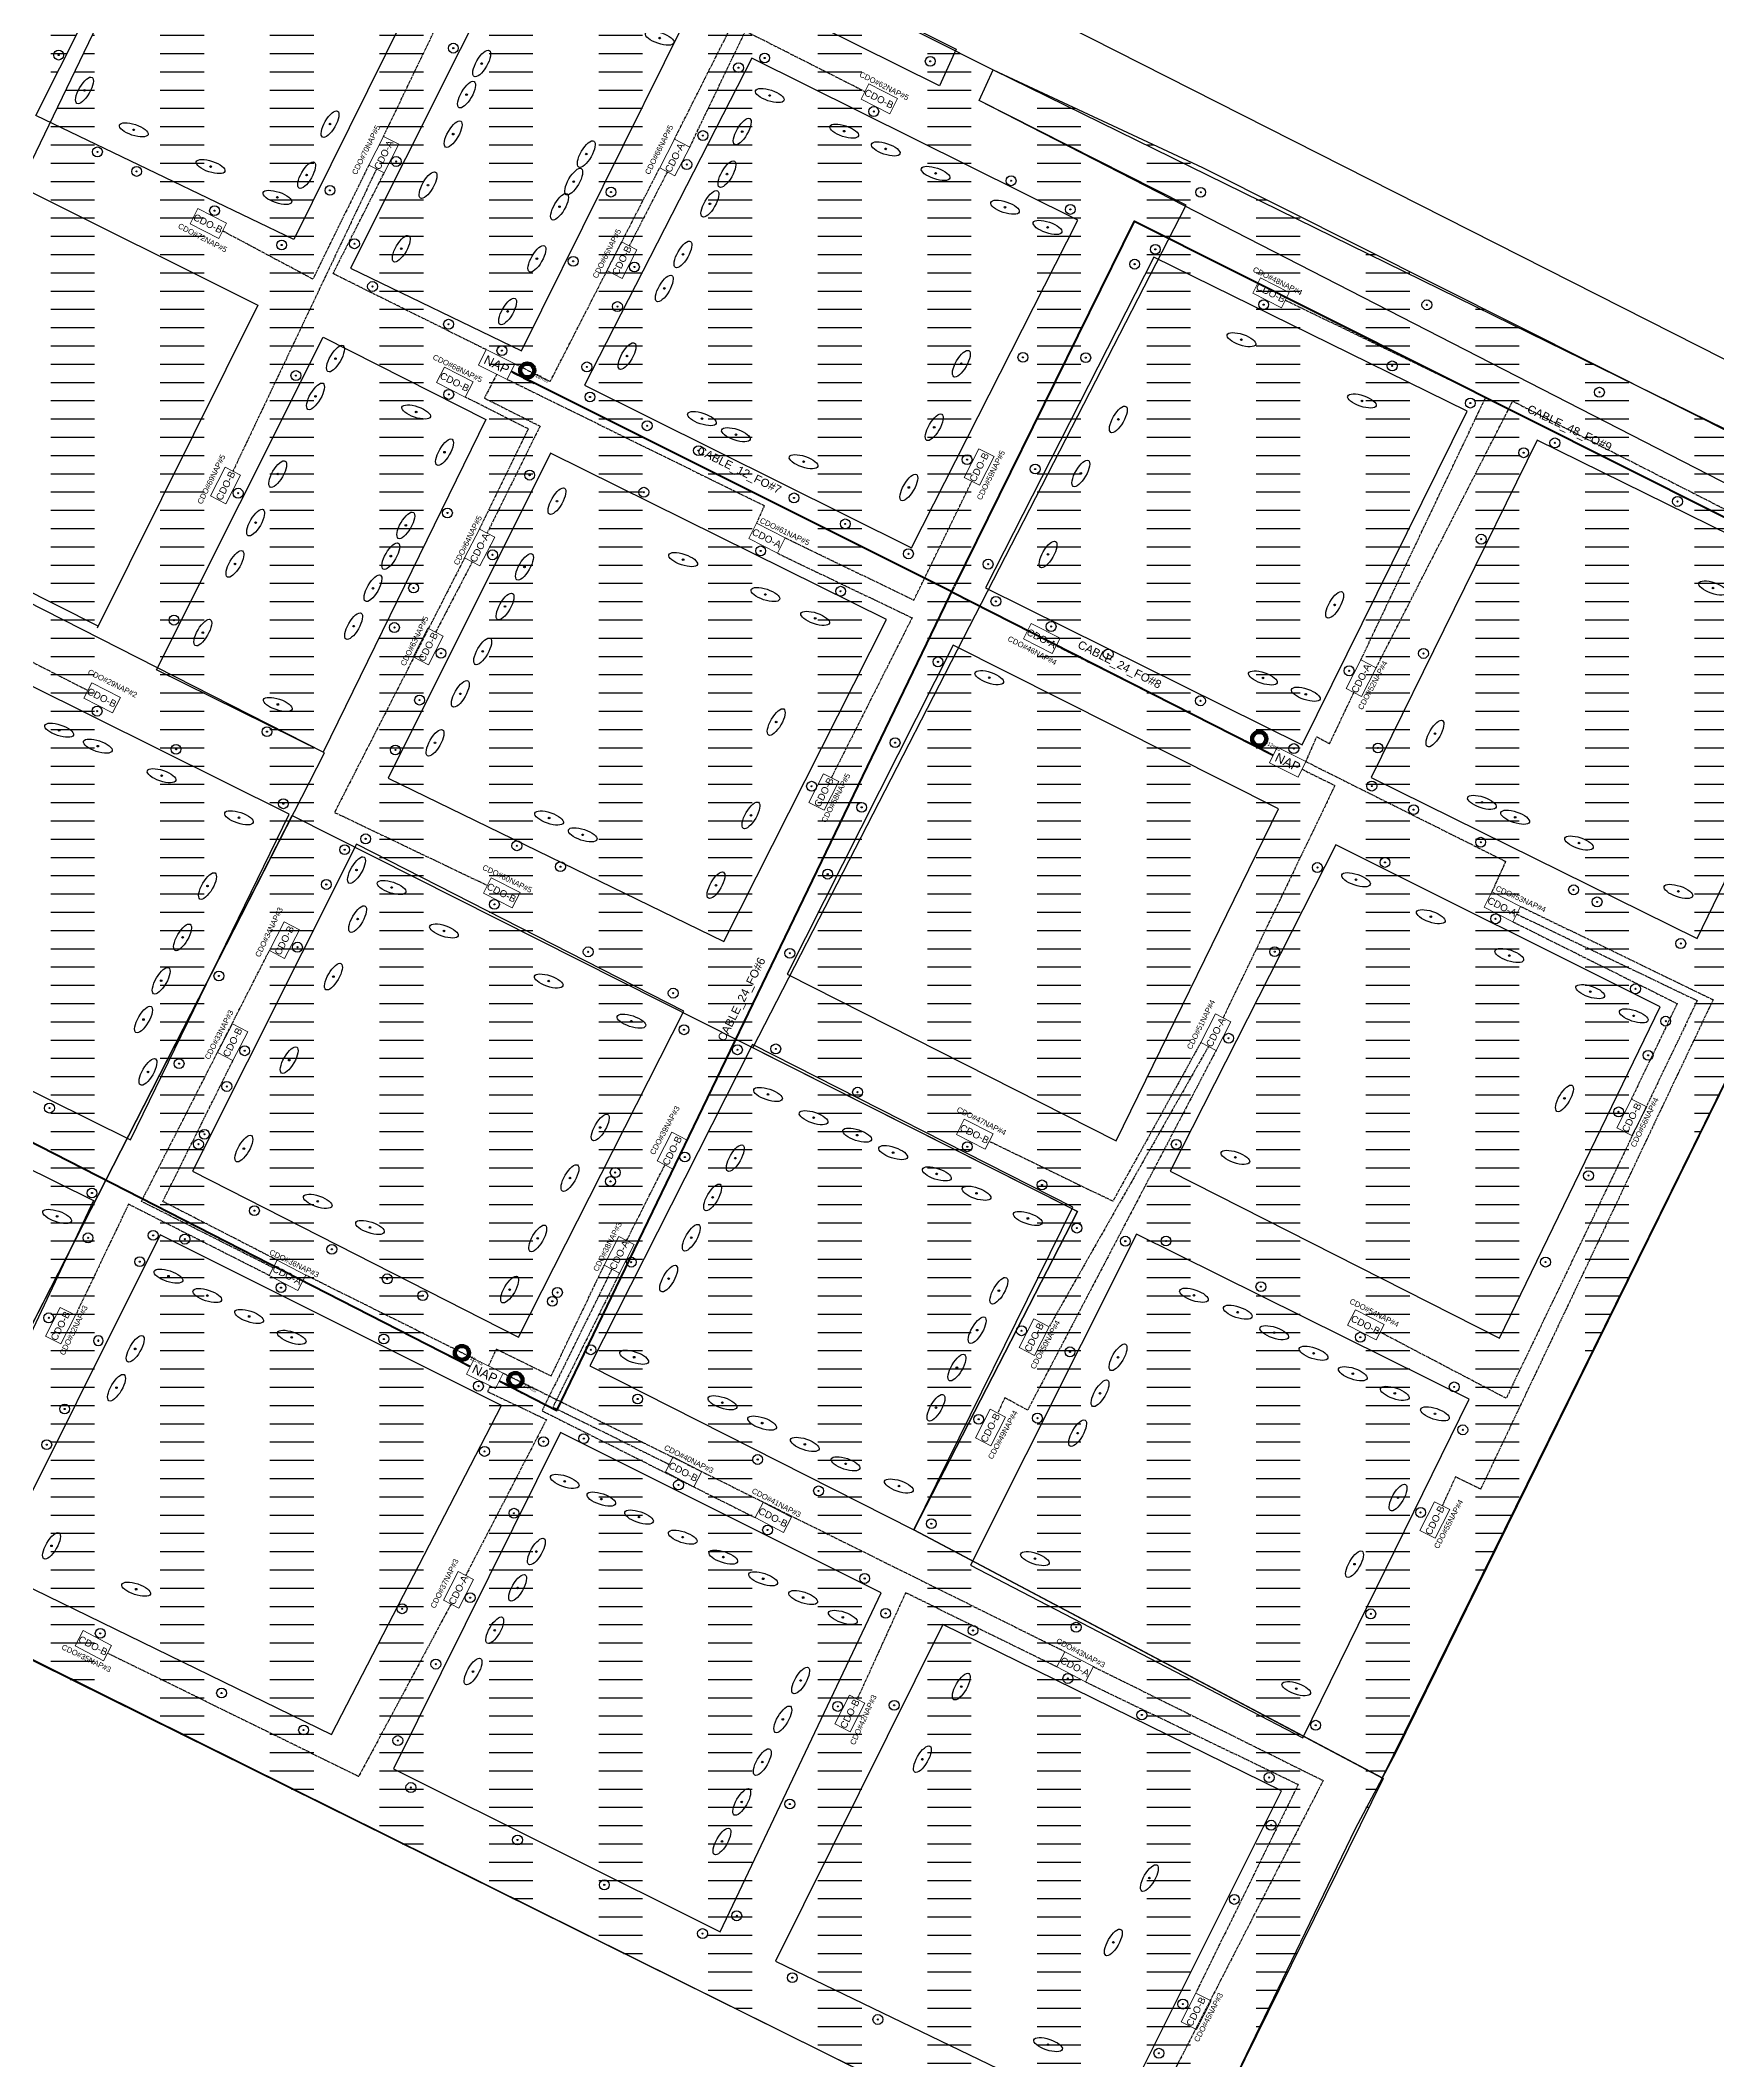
# Model space of a CAD drawing. Header units: metres. Extents: x 400841 to 403530, y 6344542 to 6346805.
# Drawn here: x 402237 to 402696, y 6344961 to 6345514 of the extents above; entities that cross this region are included whole.
import ezdxf
from ezdxf.enums import TextEntityAlignment as Align

# ---------------------------------------------------------------- set-up
doc = ezdxf.new("R2010")
doc.units = ezdxf.units.M
doc.header["$MEASUREMENT"] = 0
doc.linetypes.add('PHANTOM2', pattern=[1.25, 0.625, -0.125, 0.125, -0.125, 0.125, -0.125])
for name, color, linetype, lineweight in [('CDO', 10, 'Continuous', 20), ('Cluster', 62, 'Continuous', 30), ('Fibra_12_pelos_Diseño', 174, 'Continuous', 40), ('Fibra_24_pelos_Diseño', 32, 'Continuous', 40), ('Fibra_CDO_A_a_CDO_B', 12, 'PHANTOM2', 30), ('Fibra_NAP_a_CDO_A', 52, 'PHANTOM2', 30), ('NAP', 102, 'Continuous', 20)]:
    doc.layers.add(name, color=color, linetype=linetype, lineweight=lineweight)
for name, color, linetype in [('CDO_name', 1, 'Continuous'), ('ID_CABLE', 7, 'Continuous'), ('Manzanas', 7, 'Continuous'), ('Postes', 5, 'Continuous'), ('Propiedades_Servicio', 104, 'Continuous')]:
    doc.layers.add(name, color=color, linetype=linetype)
doc.layers.get('0').off()
doc.styles.get("Standard").update_dxf_attribs({"font": 'arial.ttf'})
pattern_1 = [(0, (0, 0), (0, 5), [12, -18])]

# ---------------------------------------------------------------- blocks, each defined once
blk = doc.blocks.new('Postes')
at = {"layer": 'Postes'}
for radius in [1.35, 0.15]:
    blk.add_circle((0, 0), radius, dxfattribs=at)
blk = doc.blocks.new('HP')
blk.add_point((0, 0))
at = {"layer": 'Propiedades_Servicio'}
blk.add_circle((0, 0), 0.219, dxfattribs=at)
blk.add_ellipse((0, 0), major_axis=(2.06, 3.57), ratio=0.36506, dxfattribs=at)
blk = doc.blocks.new('CDO')
at = {"layer": 'CDO'}
blk.add_lwpolyline([(-4.34, 2.51), (4.48, 2.35), (4.39, -2.37), (-4.43, -2.2)], close=True, dxfattribs=at)
at = {"layer": 'CDO', "color": 7}
blk.add_attdef('CDO-X', text='', height=1.9, rotation=359.1864, dxfattribs=at).set_placement((-0.05, 0.06), align=Align.MIDDLE_CENTER)
blk = doc.blocks.new('NAP')
at = {"layer": 'NAP'}
blk.add_lwpolyline([(-4.46, -2.27), (4.36, -2.45), (4.46, 2.27), (-4.36, 2.45), (-4.46, -2.27)], dxfattribs=at)
at = {"layer": 'NAP', "color": 7}
blk.add_attdef('NAP', text='', height=2.5, rotation=359.0554, dxfattribs=at).set_placement((0.01, -1.26), align=Align.CENTER)
blk = doc.blocks.new('Ganancias')
for points in [[(0, -2.24), (-3.17, -2.3)], [(0, -1.58), (1.13, -1.51)], [(1.19, -1.91), (0, -1.88)], [(0, -2.24), (3.29, -2.28)]]:
    blk.add_lwpolyline(points)
for radius in [2.24, 1.88, 1.58]:
    blk.add_circle((0, 0), radius)
blk.add_attdef('10MTS', text='', height=1).set_placement((4.57, 0.44), align=Align.TOP_CENTER)
blk = doc.blocks.new('ACMAP_ANN_TEMPLATE_NAME_CABLE')
blk.add_attdef('CABLE', text='', height=1.5).set_placement((0, 0), align=Align.MIDDLE)
blk = doc.blocks.new('ACMAP_ANN_TEMPLATE_NAME_CAJA_CDO')
at = {"layer": 'CDO_name'}
blk.add_attdef('NAME_CDO', text='', height=1.5, dxfattribs=at).set_placement((0, 0), align=Align.TOP_CENTER)

msp = doc.modelspace()

# ---------------------------------------------------------------- hatches: boundary and pattern name
at = {"layer": 'Cluster', "transparency": 33554457}
h = msp.add_hatch(dxfattribs=at)
h.set_pattern_fill('ACAD_ISO03W100', color=1, style=2)
h.set_pattern_definition(pattern_1)
h.paths.add_polyline_path([(402281.95, 6345584.44), (402284.24, 6345583.35), (402290.01, 6345595.32), (402319.96, 6345581.05), (402320.15, 6345581.45), (402168.16, 6345659.62), (402172.73, 6345669.1), (402163.13, 6345673.92), (402158.83, 6345663.35), (401887.44, 6345799.15), (401885.82, 6345802.69), (401886.15, 6345806.56), (401888.08, 6345808.49), (401893.47, 6345809.44), (401876.07, 6345818.18), (401770.19, 6345596.43), (401906.27, 6345526.98), (401948.98, 6345615.28), (402037.53, 6345571.04), (401993.65, 6345482.39), (402012.67, 6345472.68), (402057.96, 6345560.46), (402145.73, 6345516.71), (402100.88, 6345427.67), (402117.1, 6345419.39), (402162.28, 6345509.71), (402211.05, 6345485.18), (402164.63, 6345395.13), (402181.48, 6345386.53), (402187.88, 6345383.28), (402188.95, 6345385.51), (402187.39, 6345386.29), (402231.11, 6345473.88), (402231.44, 6345473.72), (402239.83, 6345491.16), (402235.95, 6345493.02)])
h.paths.add_polyline_path([(402045.42, 6345589.37), (401957.13, 6345633.23), (402003.56, 6345722.91), (402091.79, 6345679.15)], flags=16)
h.paths.add_polyline_path([(402064.38, 6345581.84), (402108.46, 6345670.7), (402198.7, 6345625.96), (402154.88, 6345536.91)], flags=16)
h.paths.add_polyline_path([(402063.73, 6345577.98), (402071.65, 6345574.08), (402069.56, 6345569.85), (402061.65, 6345573.75)], flags=16)
h.paths.add_polyline_path([(402063.71, 6345577.42), (402071.29, 6345573.73), (402069.64, 6345570.36), (402062.06, 6345574.05)], flags=0)
h.paths.add_polyline_path([(401941.24, 6345640.97), (401852.02, 6345685.07), (401895.38, 6345774.32), (401986.16, 6345730.22)], flags=16)
h.paths.add_polyline_path([(401930.64, 6345624.12), (401887.56, 6345537.39), (401797.47, 6345583.35), (401839.97, 6345670)], flags=16)
h.paths.add_polyline_path([(402171.63, 6345526.68), (402216.64, 6345617.22), (402263.54, 6345592.87), (402217.63, 6345502.73)], flags=16)
h.paths.add_polyline_path([(402057.96, 6345560.46), (402012.67, 6345472.68), (402022.55, 6345467.64), (402101.13, 6345428.17), (402145.73, 6345516.71)], flags=17)
h.paths.add_polyline_path([(402037.53, 6345571.04), (401948.98, 6345615.28), (401906.27, 6345526.98), (401957.17, 6345501.01), (401993.76, 6345482.6)], flags=17)
h.paths.add_polyline_path([(402211.05, 6345485.18), (402162.28, 6345509.71), (402117.1, 6345419.39), (402164.63, 6345395.13)], flags=17)
h.paths.add_polyline_path([(401939.55, 6345786.28), (401893.47, 6345809.44), (401888.08, 6345808.49), (401886.15, 6345806.56), (401885.82, 6345802.69), (401887.44, 6345799.15), (402158.83, 6345663.35), (402163.02, 6345673.66)], flags=17)
h.paths.add_polyline_path([(402172.37, 6345668.34), (402168.16, 6345659.62), (402320.15, 6345581.45), (402325.32, 6345592.42), (402323.08, 6345593.55)])
h = msp.add_hatch(dxfattribs=at)
h.set_pattern_fill('ACAD_ISO03W100', color=6, style=2)
h.set_pattern_definition(pattern_1)
h.paths.add_polyline_path([(402550.77, 6345468.51), (402494.14, 6345497.11), (402498.02, 6345505.51), (402331.97, 6345589.01), (402326.05, 6345592.05), (402320.19, 6345580.94), (402290.01, 6345595.32), (402187.88, 6345383.28), (402314.93, 6345318.65), (402306.12, 6345301.44), (402432.16, 6345237.89)])
h.paths.add_polyline_path([(402367.07, 6345425.06), (402364.99, 6345420.83), (402357.07, 6345424.73), (402359.16, 6345428.96)], flags=16)
h.paths.add_polyline_path([(402357.49, 6345425.04), (402365.07, 6345421.34), (402366.71, 6345424.71), (402359.13, 6345428.41)], flags=8)
h = msp.add_hatch(dxfattribs=at)
h.set_pattern_fill('ACAD_ISO03W100', color=5, style=2)
h.set_pattern_definition(pattern_1)
h.paths.add_polyline_path([(402768.82, 6345371.61), (402554.66, 6345479.15), (402498.02, 6345505.51), (402494.14, 6345497.11), (402550.77, 6345468.51), (402432.16, 6345237.89), (402518.93, 6345194.13), (402521.05, 6345193.03), (402476.28, 6345105.91), (402604.52, 6345038.07)])
h.paths.add_polyline_path([(402583.6, 6345316.21), (402581.52, 6345311.98), (402573.6, 6345315.88), (402575.69, 6345320.11)], flags=16)
h.paths.add_polyline_path([(402574.01, 6345316.19), (402581.59, 6345312.49), (402583.24, 6345315.86), (402575.66, 6345319.56)], flags=8)
h = msp.add_hatch(dxfattribs=at)
h.set_pattern_fill('ACAD_ISO03W100', color=4, style=2)
h.set_pattern_definition(pattern_1)
h.paths.add_polyline_path([(402314.93, 6345318.65), (402187.88, 6345383.28), (402187.87, 6345383.27), (402181.48, 6345386.53), (402013.66, 6345471.89), (401892.44, 6345240.31), (402197.31, 6345088.77)])
h.paths.add_polyline_path([(402053.04, 6345318.43), (402048.84, 6345320.56), (402052.82, 6345328.43), (402057.03, 6345326.3)], flags=16)
h.paths.add_polyline_path([(402052.74, 6345318.85), (402056.52, 6345326.38), (402053.17, 6345328.07), (402049.39, 6345320.53)], flags=8)
h = msp.add_hatch(dxfattribs=at)
h.set_pattern_fill('ACAD_ISO03W100', color=2, style=2)
h.set_pattern_definition(pattern_1)
h.paths.add_polyline_path([(402521.05, 6345193.03), (402432.15, 6345237.86), (402306.13, 6345301.44), (402197.31, 6345088.77), (402538.37, 6344919.94), (402547.95, 6344922.76), (402604.77, 6345037.9), (402476.28, 6345105.91)])
h.paths.add_polyline_path([(402363.82, 6345148.86), (402361.74, 6345144.63), (402353.82, 6345148.53), (402355.91, 6345152.76)], flags=16)
h.paths.add_polyline_path([(402354.24, 6345148.84), (402361.82, 6345145.14), (402363.46, 6345148.51), (402355.88, 6345152.21)], flags=8)

# ---------------------------------------------------------------- linework, layer by layer
at = {"layer": 'Cluster'}
for points in [[(401770.19, 6345596.43), (402187.87, 6345383.27), (402290.01, 6345595.32), (402320.19, 6345580.94), (402326.05, 6345592.05), (401876.07, 6345818.18), (401770.19, 6345596.43)], [(402326.05, 6345592.05), (402331.97, 6345589.01), (402498.02, 6345505.51)], [(402604.5, 6345038.04), (402476.28, 6345105.91), (402521.05, 6345193.03), (402432.15, 6345237.86), (402550.77, 6345468.51), (402494.14, 6345497.11), (402498.02, 6345505.51), (402555.31, 6345478.84), (402556.01, 6345478.47), (402768.82, 6345371.61), (402604.5, 6345038.04)]]:
    msp.add_lwpolyline(points, dxfattribs=at)
for points in [[(402314.93, 6345318.65), (402013.31, 6345472.07), (401892.08, 6345240.49), (402197.31, 6345088.77)], [(402521.05, 6345193.03), (402476.28, 6345105.91), (402604.78, 6345037.93), (402547.95, 6344922.76), (402538.37, 6344919.94), (402197.31, 6345088.77), (402306.13, 6345301.44), (402518.93, 6345194.13)]]:
    msp.add_lwpolyline(points, close=True, dxfattribs=at)
at = {"layer": 'Fibra_12_pelos_Diseño', "ltscale": 15}
for points in [[(402486.63, 6345362.65), (402366.03, 6345422.95)], [(402486.63, 6345362.65), (402574.64, 6345318)]]:
    msp.add_lwpolyline(points, dxfattribs=at)
at = {"layer": 'Fibra_24_pelos_Diseño'}
for points in [[(402487.37, 6345364.16), (402536.65, 6345464.12), (402749.83, 6345357.23), (402846.8, 6345544.67), (402873.33, 6345677.71), (402756.34, 6345734.73)], [(402362.78, 6345146.75), (402378.57, 6345138.58), (402487.29, 6345364)], [(402036.41, 6345253.48), (402032.1, 6345255.63), (402054.69, 6345300.09), (402056.27, 6345303.37), (402354.87, 6345150.65)]]:
    msp.add_lwpolyline(points, dxfattribs=at)
at = {"layer": 'Fibra_CDO_A_a_CDO_B'}
for points in [[(402331.1, 6345487.32), (402361.58, 6345550.73), (402323.39, 6345570.26)], [(402410.72, 6345486.54), (402426.65, 6345518.17), (402415.59, 6345523.81)], [(402414.92, 6345484.38), (402430.15, 6345516.17), (402462.87, 6345499.62)], [(402327.07, 6345479.47), (402311.75, 6345448.26), (402287.06, 6345461.45)], [(402329.17, 6345478.39), (402289.89, 6345395.71)], [(402408.79, 6345477.61), (402398.38, 6345457.38)], [(402598.63, 6345344.05), (402632.79, 6345415.9), (402577.96, 6345442.47)], [(402357.34, 6345379.82), (402370.75, 6345407.24), (402353.49, 6345415.99)], [(402602.82, 6345341.89), (402640.2, 6345414.85), (402707.51, 6345380.6)], [(402441.07, 6345377.43), (402476.3, 6345360.41), (402492.15, 6345392.92)], [(402353.31, 6345371.97), (402317.7, 6345302.31), (402359.53, 6345282.32)], [(402355.41, 6345370.9), (402345.36, 6345351.61)], [(402438.92, 6345373.22), (402475.79, 6345355.57), (402453.68, 6345311.8)], [(402110.67, 6345275.3), (402159.95, 6345250.92), (402211.14, 6345355.59), (402250.13, 6345335.7)], [(402642.38, 6345276.57), (402695.06, 6345251.04), (402631.44, 6345117.11), (402624.54, 6345120.44), (402620.93, 6345112.55)], [(402641.3, 6345274.47), (402690.71, 6345250.79), (402638.42, 6345141.94), (402603.93, 6345160.04)], [(402640.23, 6345272.37), (402685.24, 6345249.97), (402672.69, 6345223.86)], [(402300.87, 6345177.68), (402264.84, 6345195.84), (402299.85, 6345264.48)], [(402554.83, 6345239.34), (402530.76, 6345195.87), (402496.87, 6345212.27)], [(402556.93, 6345238.26), (402513.32, 6345161.54)], [(402301.97, 6345179.77), (402270.69, 6345195.84), (402289.89, 6345234.43)], [(402559.02, 6345237.18), (402507.43, 6345138.72), (402501.14, 6345142.12), (402499.24, 6345137.87)], [(402397.65, 6345185.15), (402408.13, 6345205.85)], [(402299.78, 6345175.59), (402261.31, 6345195.06), (402246.78, 6345164.68)], [(402393.62, 6345177.3), (402374.49, 6345138.53), (402432.81, 6345109.29)], [(402395.72, 6345176.22), (402377.45, 6345139.55), (402409.33, 6345123.86)], [(402515.45, 6345068.41), (402474.02, 6345088.73), (402460.75, 6345059.59)], [(402349.58, 6345085.61), (402324.29, 6345038.44), (402255.57, 6345072.19)], [(402525.45, 6345068.5), (402588.31, 6345037.33), (402534.79, 6344933.06), (402499.88, 6344950.13)], [(402523.27, 6345064.32), (402581.47, 6345036.26), (402553.42, 6344979.16)]]:
    msp.add_lwpolyline(points, dxfattribs=at)
at = {"layer": 'Fibra_NAP_a_CDO_A'}
for points in [[(402359.16, 6345428.96), (402317.27, 6345449.77), (402331.27, 6345477.31)], [(402367.07, 6345425.06), (402376.73, 6345420.23), (402406.69, 6345478.69)], [(402362.11, 6345422.25), (402358.7, 6345415.69), (402373.95, 6345408.02), (402359.44, 6345378.75)], [(402364.99, 6345420.83), (402435.32, 6345386.26), (402433.21, 6345381.44)], [(402574.64, 6345318), (402515.22, 6345347.89)], [(402583.6, 6345316.21), (402586.55, 6345323), (402590.08, 6345321.1), (402596.7, 6345335.12)], [(402583.6, 6345316.21), (402638.27, 6345288.87), (402634.52, 6345280.59)], [(402582.56, 6345314.1), (402591.54, 6345309.66), (402560.95, 6345246.11)], [(402359.87, 6345150.81), (402361.99, 6345155.43), (402376.98, 6345148.07), (402391.52, 6345178.37)], [(402355.91, 6345152.76), (402309.78, 6345175.68)], [(402360.26, 6345145.36), (402359.56, 6345143.79), (402375.69, 6345136.11), (402353.6, 6345093.47)], [(402363.82, 6345148.86), (402517.64, 6345072.59)]]:
    msp.add_lwpolyline(points, dxfattribs=at)
at = {"layer": 'Manzanas'}
for p, q in [((402768.82, 6345371.61), (402608.22, 6345045.05)), ((402538.1, 6344920.05), (402210.23, 6345082.68))]:
    msp.add_line(p, q, dxfattribs=at)
for points in [[(402472.07, 6345708.94), (402822.47, 6345532.26), (402753.37, 6345398.34), (402358.41, 6345598.46), (402402.23, 6345633.57), (402415.1, 6345679.52), (402477.26, 6345643.1), (402492.38, 6345660.51), (402443.44, 6345692.98), (402472.07, 6345708.94)], [(402327.12, 6345578.68), (402331.97, 6345589.01), (402487.84, 6345511.16), (402483.31, 6345501.15), (402327.12, 6345578.68)], [(402352.03, 6345550.84), (402306.53, 6345459.11), (402235.95, 6345493.02), (402281.95, 6345584.44), (402352.03, 6345550.84)], [(402367.1, 6345541.17), (402322.04, 6345451.27), (402368.89, 6345428.64), (402413.58, 6345518.76), (402367.1, 6345541.17)], [(402521.13, 6345464.38), (402431.96, 6345508.69), (402386.11, 6345419.27), (402475.67, 6345374.7), (402521.13, 6345464.38)], [(402494.14, 6345497.11), (402498.02, 6345505.51), (402752.2, 6345380.82), (402746.4, 6345367.82), (402494.14, 6345497.11)], [(402253, 6345353.23), (402187.39, 6345386.29), (402231.11, 6345473.88), (402296.66, 6345441.11), (402252.73, 6345352.7)], [(402627.76, 6345412.11), (402541.92, 6345454.26), (402495.85, 6345363.78), (402582.6, 6345320.83), (402627.76, 6345412.11)], [(402268.93, 6345341.33), (402314.57, 6345432.36), (402359.14, 6345409.86), (402314.57, 6345318.83), (402268.93, 6345341.33)], [(402601.46, 6345311.83), (402690.67, 6345267.77), (402735.71, 6345360.44), (402646.91, 6345404.14), (402601.46, 6345311.83)], [(402376.79, 6345400.66), (402332.36, 6345311.69), (402424.25, 6345266.99), (402468.82, 6345355.08), (402376.79, 6345400.66)], [(402531.65, 6345212.37), (402576.05, 6345303.28), (402487.04, 6345348.06), (402441.55, 6345258.02), (402531.65, 6345212.37)], [(402172.17, 6345257.11), (402261.87, 6345212.69), (402305.29, 6345301.78), (402215.86, 6345346.23), (402172.17, 6345257.11)], [(402413.3, 6345247.9), (402323.67, 6345293.58), (402278.84, 6345204.07), (402368.06, 6345158.68), (402413.3, 6345247.9)], [(402591.74, 6345293.43), (402546.47, 6345204.14), (402636.56, 6345158.43), (402680.61, 6345249.1), (402591.74, 6345293.43)], [(402208.3, 6345104.55), (402117.08, 6345149.17), (402161.73, 6345240.62), (402251.72, 6345196.07), (402208.01, 6345103.6)], [(402519.79, 6345194.28), (402432.06, 6345238.82), (402387.55, 6345150.87), (402476.28, 6345105.91), (402519.79, 6345194.28)], [(402316.87, 6345049.93), (402363.39, 6345139.96), (402269.98, 6345186.68), (402224.12, 6345095.1), (402316.87, 6345049.93)], [(402491.76, 6345096.24), (402582.79, 6345049.03), (402628.26, 6345141.67), (402537.25, 6345186.87), (402491.76, 6345096.24)], [(402423.25, 6344995.95), (402467.3, 6345088.73), (402379.5, 6345132.58), (402333.79, 6345040.55), (402423.25, 6344995.95)], [(402484.18, 6345080), (402438.36, 6344987.93), (402531.23, 6344943.07), (402576.94, 6345034.48), (402484.18, 6345080)], [(402608.22, 6345045.05), (402597.11, 6345024.09), (402556.06, 6344939.01)]]:
    msp.add_lwpolyline(points, dxfattribs=at)

# ---------------------------------------------------------------- block references
at = {"layer": 'CDO'}
for p, rotation, values in [((402466.75, 6345497.56), 334.0033842044514, {'CDO-X': 'CDO-B'}), ((402331.23, 6345482.26), 63.90027198787766, {'CDO-X': 'CDO-A'}), ((402410.86, 6345481.48), 63.90027198787766, {'CDO-X': 'CDO-A'}), ((402283.08, 6345463.4), 334.0033842044514, {'CDO-X': 'CDO-B'}), ((402396.42, 6345453.4), 63.90027198787766, {'CDO-X': 'CDO-B'}), ((402573.98, 6345444.42), 334.0033842044514, {'CDO-X': 'CDO-B'}), ((402350.58, 6345420.04), 334.0033842044514, {'CDO-X': 'CDO-B'}), ((402494.22, 6345396.79), 63.90027198787766, {'CDO-X': 'CDO-B'}), ((402287.93, 6345391.73), 63.90027198787766, {'CDO-X': 'CDO-B'}), ((402436.01, 6345377.28), 334.0033842044514, {'CDO-X': 'CDO-A'}), ((402357.47, 6345374.77), 63.90027198787766, {'CDO-X': 'CDO-A'}), ((402511.23, 6345349.85), 334.0033842044514, {'CDO-X': 'CDO-A'}), ((402343.4, 6345347.63), 63.90027198787766, {'CDO-X': 'CDO-B'}), ((402598.76, 6345338.99), 63.90027198787766, {'CDO-X': 'CDO-A'}), ((402254.01, 6345333.64), 334.0033842044514, {'CDO-X': 'CDO-B'}), ((402451.72, 6345307.83), 63.90027198787766, {'CDO-X': 'CDO-B'}), ((402363.41, 6345280.26), 334.0033842044514, {'CDO-X': 'CDO-B'}), ((402637.32, 6345276.42), 334.0033842044514, {'CDO-X': 'CDO-A'}), ((402304.01, 6345267.27), 63.90027198787766, {'CDO-X': 'CDO-B'}), ((402289.86, 6345239.38), 63.90027198787766, {'CDO-X': 'CDO-B'}), ((402558.99, 6345242.13), 63.90027198787766, {'CDO-X': 'CDO-A'}), ((402672.83, 6345218.8), 63.90027198787766, {'CDO-X': 'CDO-B'}), ((402492.89, 6345214.22), 334.0033842044514, {'CDO-X': 'CDO-B'}), ((402410.2, 6345209.72), 63.90027198787766, {'CDO-X': 'CDO-B'}), ((402395.69, 6345181.17), 63.90027198787766, {'CDO-X': 'CDO-A'}), ((402304.73, 6345175.58), 333.4595966738368, {'CDO-X': 'CDO-A'}), ((402242.73, 6345161.77), 63.98642247090678, {'CDO-X': 'CDO-B'}), ((402599.95, 6345161.99), 334.0033842044514, {'CDO-X': 'CDO-B'}), ((402509.26, 6345158.64), 63.90027198787766, {'CDO-X': 'CDO-B'}), ((402497.28, 6345133.89), 63.90027198787766, {'CDO-X': 'CDO-B'}), ((402413.19, 6345121.77), 333.4595966738368, {'CDO-X': 'CDO-B'}), ((402437.76, 6345109.29), 333.4595966738368, {'CDO-X': 'CDO-B'}), ((402618.97, 6345108.57), 63.90027198787766, {'CDO-X': 'CDO-B'}), ((402351.64, 6345089.49), 63.98642247090678, {'CDO-X': 'CDO-A'}), ((402251.61, 6345074.18), 333.4595966738368, {'CDO-X': 'CDO-B'}), ((402520.4, 6345068.4), 333.4595966738368, {'CDO-X': 'CDO-A'}), ((402458.8, 6345055.61), 63.98642247090678, {'CDO-X': 'CDO-B'}), ((402553.57, 6344974.1), 63.98642247090678, {'CDO-X': 'CDO-B'})]:
    msp.add_blockref('CDO', p, dxfattribs=dict(at, rotation=rotation)).add_auto_attribs(values)
at = {"layer": 'CDO_name'}
for p, rotation, values in [((402468.5, 6345501.79), 333.1970106458234, {'NAME_CDO': 'CDO#62NAP#5'}), ((402325.65, 6345483.95), 63.59399141412216, {'NAME_CDO': 'CDO#70NAP#5'}), ((402405.85, 6345484.02), 63.60998846309785, {'NAME_CDO': 'CDO#66NAP#5'}), ((402281.92, 6345460.24), 332.4785441225862, {'NAME_CDO': 'CDO#72NAP#5'}), ((402391.55, 6345455.59), 63.2835955014958, {'NAME_CDO': 'CDO#65NAP#5'}), ((402576.19, 6345448.41), 333.4596541454629, {'NAME_CDO': 'CDO#48NAP#4'}), ((402351.71, 6345424.52), 333.9806065492324, {'NAME_CDO': 'CDO#68NAP#5'}), ((402283.28, 6345393.8), 63.93137672947234, {'NAME_CDO': 'CDO#69NAP#5'}), ((402496.68, 6345394.93), 63.80701330683379, {'NAME_CDO': 'CDO#59NAP#5'}), ((402353.5, 6345377.1), 63.62497163130332, {'NAME_CDO': 'CDO#64NAP#5'}), ((402441.26, 6345379.85), 334.494305956479, {'NAME_CDO': 'CDO#61NAP#5'}), ((402338.9, 6345349.54), 64.01696828302778, {'NAME_CDO': 'CDO#63NAP#5'}), ((402509.03, 6345347.28), 332.4725285814512, {'NAME_CDO': 'CDO#46NAP#4'}), ((402601.2, 6345337.44), 61.99491735403308, {'NAME_CDO': 'CDO#52NAP#4'}), ((402257.27, 6345338.28), 333.4595976072534, {'NAME_CDO': 'CDO#29NAP#2'}), ((402454.24, 6345306.6), 62.69808212463739, {'NAME_CDO': 'CDO#58NAP#5'}), ((402365.32, 6345284.84), 333.9319239420236, {'NAME_CDO': 'CDO#60NAP#5'}), ((402642.74, 6345279.31), 335.6976376872078, {'NAME_CDO': 'CDO#53NAP#4'}), ((402299.07, 6345269.85), 64.36539988511491, {'NAME_CDO': 'CDO#34NAP#3'}), ((402554.19, 6345244.58), 63.75204741419734, {'NAME_CDO': 'CDO#51NAP#4'}), ((402285.42, 6345241.8), 63.02856080127152, {'NAME_CDO': 'CDO#33NAP#3'}), ((402407.43, 6345215.65), 61.5811296937413, {'NAME_CDO': 'CDO#39NAP#3'}), ((402495.13, 6345218.51), 333.4596343633058, {'NAME_CDO': 'CDO#47NAP#4'}), ((402675.62, 6345217.81), 64.09615112897319, {'NAME_CDO': 'CDO#56NAP#4'}), ((402391.74, 6345183.79), 63.10527312073223, {'NAME_CDO': 'CDO#38NAP#3'}), ((402306.99, 6345179.52), 333.9708003092961, {'NAME_CDO': 'CDO#36NAP#3'}), ((402245.62, 6345160.89), 64.06922646433165, {'NAME_CDO': 'CDO#32NAP#3'}), ((402602.66, 6345166.02), 333.2419090828766, {'NAME_CDO': 'CDO#54NAP#4'}), ((402511.58, 6345156.98), 61.67345295064955, {'NAME_CDO': 'CDO#50NAP#4'}), ((402499.96, 6345132.33), 61.7367906679207, {'NAME_CDO': 'CDO#49NAP#4'}), ((402415.02, 6345125.99), 333.4596736867736, {'NAME_CDO': 'CDO#40NAP#3'}), ((402438.99, 6345114.04), 332.5199506001019, {'NAME_CDO': 'CDO#41NAP#3'}), ((402621.97, 6345107.86), 62.46261197064683, {'NAME_CDO': 'CDO#55NAP#4'}), ((402347.11, 6345091.59), 63.7087958027785, {'NAME_CDO': 'CDO#37NAP#3'}), ((402250.11, 6345071.47), 334.0119620314298, {'NAME_CDO': 'CDO#35NAP#3'}), ((402522.32, 6345072.94), 332.1282707174217, {'NAME_CDO': 'CDO#43NAP#3'}), ((402461.75, 6345054.27), 65.7228381843386, {'NAME_CDO': 'CDO#42NAP#3'}), ((402556.25, 6344972.87), 62.62487834790151, {'NAME_CDO': 'CDO#45NAP#3'})]:
    msp.add_blockref('ACMAP_ANN_TEMPLATE_NAME_CAJA_CDO', p, dxfattribs=dict(at, rotation=rotation)).add_auto_attribs(values)
at = {"layer": 'Cluster', "rotation": 334.9351310527323}
for p in [(402362.07, 6345424.89), (402578.6, 6345316.05), (402358.82, 6345148.7)]:
    msp.add_blockref('NAP', p, dxfattribs=at).add_auto_attribs({'NAP': 'NAP'})
at = {"layer": 'Fibra_12_pelos_Diseño', "rotation": 333.5205212744322}
for p in [(402370.45, 6345423.26), (402570.83, 6345322.44)]:
    msp.add_blockref('Ganancias', p, dxfattribs=at).add_auto_attribs({'10MTS': '12mts'})
at = {"layer": 'Fibra_24_pelos_Diseño'}
for p, rotation in [((402352.56, 6345154.36), 332.7488984769781), ((402367.21, 6345146.98), 332.6585177921318)]:
    msp.add_blockref('Ganancias', p, dxfattribs=dict(at, rotation=rotation)).add_auto_attribs({'10MTS': '12mts'})
at = {"layer": 'ID_CABLE', "color": 7, "xscale": 1.5, "yscale": 1.5, "zscale": 1.5}
for p, rotation, values in [((402655.64, 6345407.27), 334.5073340209968, {'CABLE': 'CABLE_48_FO#9'}), ((402428.39, 6345395.74), 333.4364691812672, {'CABLE': 'CABLE_12_FO#7'}), ((402532.47, 6345342.52), 333.0985453736831, {'CABLE': 'CABLE_24_FO#8'}), ((402429.37, 6345251.02), 63.33550940527958, {'CABLE': 'CABLE_24_FO#6'})]:
    msp.add_blockref('ACMAP_ANN_TEMPLATE_NAME_CABLE', p, dxfattribs=dict(at, rotation=rotation)).add_auto_attribs(values)
at = {"layer": 'Manzanas'}
for p in [(402435.44, 6345508.78), (402480.76, 6345507.88), (402428.28, 6345506.12), (402465.3, 6345494.13), (402252.78, 6345483.08), (402263.51, 6345477.73), (402502.89, 6345475.18), (402554.8, 6345472.03), (402284.85, 6345466.99), (402519.11, 6345467.33), (402303.21, 6345457.59), (402536.71, 6345452.35), (402542.37, 6345456.4), (402328.09, 6345446.24), (402572.02, 6345441.28), (402616.7, 6345441.22), (402348.9, 6345435.91), (402363.5, 6345428.68), (402607.21, 6345424.5), (402348.96, 6345416.7), (402387.62, 6345416.01), (402628.61, 6345414.33), (402663.94, 6345417.3), (402403.27, 6345408.13), (402651.74, 6345403.44), (402417.33, 6345401.31), (402643.19, 6345400.74), (402402.36, 6345389.93), (402443.45, 6345388.38), (402685.32, 6345387.4), (402457.5, 6345381.27), (402434.33, 6345373.88), (402474.79, 6345373.08), (402456.22, 6345362.83), (402498.73, 6345360.07), (402513.84, 6345353.18), (402529.46, 6345345.62), (402252.69, 6345330.02), (402554.73, 6345332.84), (402274.31, 6345319.58), (402299.19, 6345324.4), (402580.29, 6345319.77), (402601.63, 6345309.5), (402303.68, 6345304.67), (402613.07, 6345303.05), (402326.2, 6345295.06), (402367.6, 6345293.17), (402631.45, 6345294.14), (402379.54, 6345287.44), (402605.23, 6345288.61), (402656.87, 6345281.11), (402361.46, 6345277.13), (402663.3, 6345277.81), (402387.13, 6345264.14), (402686.21, 6345266.42), (402410.39, 6345252.83), (402673.81, 6345254.01), (402438.47, 6345237.58), (402460.87, 6345225.73), (402239.66, 6345221.37), (402490.9, 6345210.8), (402251.29, 6345198.13), (402511.36, 6345200.35), (402295.76, 6345193.29), (402276.72, 6345185.51), (402316.95, 6345182.72), (402545.31, 6345185), (402303.04, 6345172.23), (402332.11, 6345174.64), (402341.84, 6345170.03), (402571.27, 6345172.5), (402331.18, 6345158.17), (402598.48, 6345158.66), (402357.08, 6345145.28), (402624.2, 6345145.07), (402400.66, 6345141.76), (402385.92, 6345130.91), (402433.53, 6345125.2), (402411.85, 6345118.25), (402450.19, 6345116.6), (402436.23, 6345105.91), (402253.56, 6345077.61), (402492.46, 6345078.41), (402520.7, 6345079.29), (402518.44, 6345065.27), (402286.76, 6345061.29), (402538.68, 6345055.28), (402309.22, 6345051.15), (402573.53, 6345038.16), (402338.58, 6345035.42), (402367.78, 6345021.06), (402391.53, 6345008.78), (402418.42, 6344995.45), (402443.02, 6344983.38), (402466.43, 6344971.93)]:
    msp.add_blockref('Postes', p, dxfattribs=at)
for p, rotation in [((402635.52, 6345273.18), 0.09450695047711309), ((402462.82, 6345092.64), 180.0699772255586)]:
    msp.add_blockref('Postes', p, dxfattribs=dict(at, rotation=rotation))
at = {"layer": 'Postes'}
for p in [(402242.17, 6345509.57), (402350.2, 6345511.47), (402418.53, 6345487.55), (402334.57, 6345480.45), (402414.12, 6345479.62), (402316.43, 6345472.55), (402393.38, 6345472.08), (402323.15, 6345457.94), (402383.02, 6345453.13), (402399.78, 6345451.59), (402395.14, 6345440.75), (402386.76, 6345424.23), (402506.13, 6345426.85), (402523.33, 6345426.75), (402307.11, 6345421.86), (402490.85, 6345398.86), (402371.09, 6345394.61), (402509.48, 6345396.29), (402291.3, 6345389.67), (402348.6, 6345384.25), (402631.58, 6345377.08), (402360.95, 6345372.8), (402496.6, 6345370.24), (402339.32, 6345363.71), (402273.73, 6345354.93), (402334.08, 6345352.9), (402346.82, 6345345.87), (402482.88, 6345343.51), (402595.42, 6345341.06), (402615.78, 6345345.8), (402340.97, 6345333.04), (402334.35, 6345319.4), (402471.14, 6345321.38), (402603.31, 6345319.94), (402448.28, 6345309.47), (402461.99, 6345303.69), (402320.47, 6345292.09), (402586.74, 6345287.22), (402315.43, 6345282.58), (402452.69, 6345285.41), (402307.53, 6345265.41), (402442.32, 6345263.75), (402575.06, 6345264.18), (402286.04, 6345257.53), (402413.35, 6345242.82), (402682.09, 6345245.17), (402293.1, 6345237.07), (402427.98, 6345237.34), (402562.43, 6345240.5), (402275.14, 6345233.54), (402677.26, 6345235.83), (402288.2, 6345227.29), (402669.19, 6345220.34), (402282.07, 6345214.21), (402280.44, 6345211.49), (402548.09, 6345211.44), (402394.53, 6345203.74), (402413.58, 6345207.98), (402660.96, 6345202.9), (402393.22, 6345201.32), (402268.04, 6345186.54), (402520.89, 6345188.54), (402250.22, 6345185.86), (402534.16, 6345184.95), (402264.37, 6345179.34), (402398.92, 6345179.21), (402649.19, 6345179.23), (402378.71, 6345170.91), (402377.31, 6345168.48), (402239.46, 6345163.96), (402505.75, 6345160.43), (402387.84, 6345155.23), (402519.01, 6345154.66), (402243.81, 6345139.03), (402494.02, 6345136.21), (402510.1, 6345136.52), (402626.54, 6345133.32), (402238.91, 6345129.25), (402358.75, 6345127.41), (402374.88, 6345130.09), (402366.8, 6345110.49), (402614.99, 6345110.7), (402481.05, 6345107.62), (402354.81, 6345087.38), (402336.19, 6345084.35), (402468.55, 6345083.08), (402601.35, 6345082.95), (402345.42, 6345069.19), (402455.44, 6345057.62), (402470.89, 6345057.93), (402335.02, 6345048.27), (402586.27, 6345052.47), (402442.32, 6345030.9), (402574.07, 6345025.11), (402563.99, 6345004.8), (402427.79, 6345000.31), (402549.91, 6344976.15), (402543.35, 6344962.7)]:
    msp.add_blockref('Postes', p, dxfattribs=at)
at = {"layer": 'Postes', "xscale": -1, "rotation": 305.8312380208725}
msp.add_blockref('Postes', (402253.02, 6345157.72), dxfattribs=at)
at = {"layer": 'Propiedades_Servicio', "rotation": 281.2153719011788}
for p in [(402406.7, 6345514.22), (402436.82, 6345498.51), (402262.73, 6345489.12), (402457.21, 6345488.76), (402468.56, 6345483.9), (402283.76, 6345479.07), (402482.23, 6345477.19), (402302.05, 6345470.62), (402501.22, 6345467.94), (402512.88, 6345462.41), (402565.94, 6345431.68), (402340.04, 6345411.9), (402598.94, 6345414.91), (402418.26, 6345410.09), (402427.58, 6345405.67), (402446.09, 6345398.28), (402413.11, 6345371.5), (402435.62, 6345361.94), (402695.04, 6345363.72), (402449.27, 6345355.41), (402496.93, 6345339.18), (402571.82, 6345339.1), (402583.56, 6345334.64), (402302.17, 6345331.85), (402242.3, 6345324.8), (402252.9, 6345320.44), (402270.35, 6345312.34), (402291.54, 6345300.83), (402376.43, 6345300.77), (402631.78, 6345305.05), (402640.87, 6345300.98), (402385.63, 6345296.17), (402658.35, 6345293.92), (402597.32, 6345283.87), (402333.31, 6345281.75), (402685.56, 6345280.68), (402617.79, 6345273.75), (402347.64, 6345269.86), (402639.26, 6345263.13), (402376.32, 6345256.15), (402661.43, 6345253.26), (402398.94, 6345245.16), (402673.33, 6345246.62), (402436.35, 6345225.11), (402448.83, 6345218.74), (402460.77, 6345213.97), (402470.6, 6345209.2), (402564.28, 6345207.89), (402482.54, 6345203.37), (402313.09, 6345195.86), (402493.42, 6345198.06), (402241.75, 6345191.73), (402507.49, 6345191.17), (402327.4, 6345188.71), (402272.23, 6345175.38), (402282.86, 6345170.07), (402552.95, 6345170.15), (402294.32, 6345164.35), (402564.92, 6345165.51), (402305.97, 6345158.63), (402574.93, 6345159.9), (402399.71, 6345153.19), (402585.69, 6345154.28), (402596.44, 6345148.67), (402423.87, 6345140.73), (402607.92, 6345143.3), (402434.75, 6345135.16), (402618.91, 6345137.69), (402446.43, 6345129.33), (402457.58, 6345124.02), (402380.69, 6345119.21), (402472.18, 6345117.93), (402390.72, 6345114.36), (402401.04, 6345109.44), (402412.99, 6345103.94), (402424.12, 6345098.48), (402509.43, 6345098.07), (402435.04, 6345092.55), (402263.38, 6345089.7), (402445.97, 6345087.42), (402456.84, 6345081.99), (402580.96, 6345062.48), (402513, 6344965.06)]:
    msp.add_blockref('HP', p, dxfattribs=at)
at = {"layer": 'Propiedades_Servicio'}
for p in [(402357.97, 6345507.26), (402249.24, 6345499.91), (402353.83, 6345498.75), (402316.47, 6345490.69), (402350.16, 6345487.95), (402429.29, 6345488.64), (402386.61, 6345482.49), (402310.05, 6345476.73), (402425.1, 6345477), (402343.29, 6345473.98), (402383.17, 6345474.94), (402379.28, 6345468.07), (402420.44, 6345468.86), (402335.95, 6345456.58), (402413.07, 6345455.02), (402373.08, 6345453.83), (402407.95, 6345445.71), (402365.06, 6345439.41), (402397.76, 6345427.2), (402317.95, 6345426.51), (402489.27, 6345425.11), (402312.48, 6345416.17), (402481.85, 6345407.7), (402532.25, 6345409.87), (402347.8, 6345400.88), (402302.14, 6345394.91), (402521.98, 6345395.08), (402474.9, 6345391.24), (402378.57, 6345387.49), (402296.08, 6345381.61), (402337.2, 6345380.86), (402333.09, 6345372.45), (402513.01, 6345372.91), (402290.42, 6345370.3), (402369.68, 6345369.5), (402328.2, 6345363.65), (402364.36, 6345358.66), (402591.46, 6345359.1), (402281.63, 6345351.52), (402322.91, 6345353.28), (402358.24, 6345346.38), (402352.12, 6345334.75), (402438.59, 6345327.04), (402618.91, 6345323.87), (402345.21, 6345321.35), (402431.68, 6345301.5), (402323.7, 6345286.52), (402282.92, 6345282.15), (402422.11, 6345282.37), (402324.01, 6345273.11), (402276.09, 6345268.11), (402270.23, 6345256.23), (402317.39, 6345257.35), (402265.4, 6345245.61), (402305.27, 6345234.51), (402266.62, 6345231.27), (402654.37, 6345224.04), (402390.42, 6345216.06), (402292.87, 6345210.28), (402427.39, 6345207.68), (402382.14, 6345202.24), (402421.19, 6345196.94), (402373.32, 6345185.72), (402415.34, 6345185.91), (402409.15, 6345174.71), (402365.61, 6345171.69), (402499.55, 6345171.39), (402493.6, 6345160.59), (402263.13, 6345155.47), (402532.18, 6345153.17), (402488.05, 6345150.34), (402258.01, 6345144.85), (402527.25, 6345143.32), (402482.33, 6345139.37), (402521.09, 6345132.4), (402608.81, 6345114.77), (402240.22, 6345101.57), (402372.95, 6345100.01), (402596.9, 6345096.55), (402367.8, 6345090.06), (402361.55, 6345078.46), (402355.6, 6345067.16), (402445.27, 6345064.71), (402489.25, 6345063.03), (402440.4, 6345054.08), (402434.79, 6345042.39), (402478.61, 6345043.17), (402429.15, 6345031.46), (402423.73, 6345020.66), (402540.75, 6345010.65), (402530.88, 6344993.03)]:
    msp.add_blockref('HP', p, dxfattribs=at)

doc.saveas('drawing.dxf')
